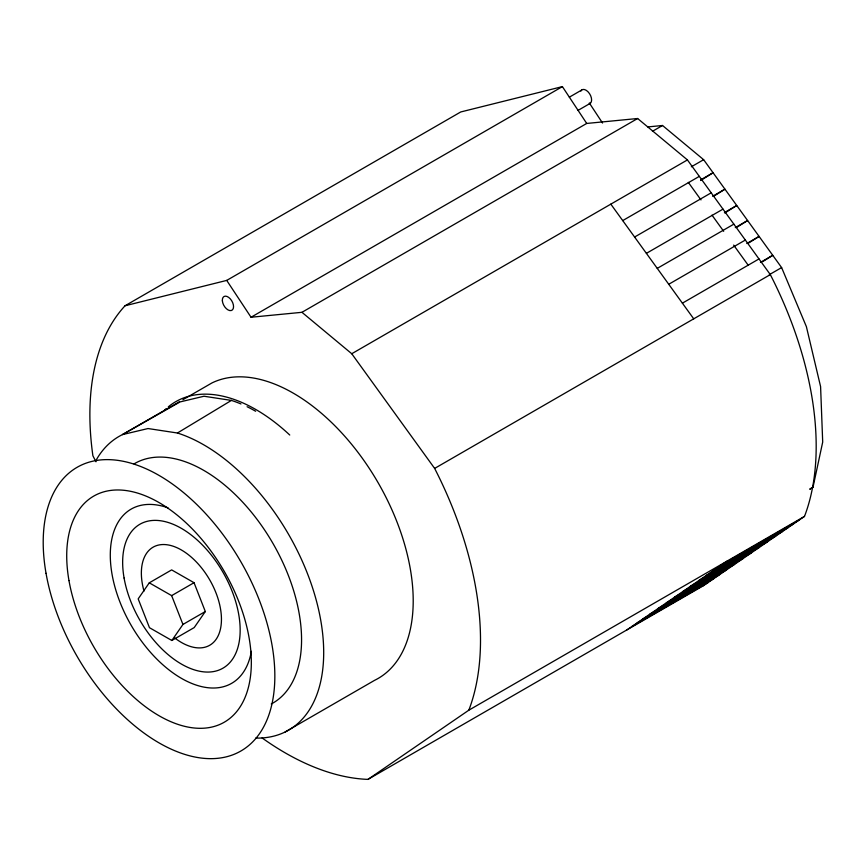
<?xml version="1.0" encoding="UTF-8"?>
<svg xmlns="http://www.w3.org/2000/svg" width="866" height="866" viewBox="0 0 866 866"><rect width="100%" height="100%" fill="white"/><g stroke="black" fill="none" stroke-linecap="round" stroke-linejoin="round"><path stroke-width="1.3" d="M810.251 489.084L813.022 487.179L822.7 442.061L820.589 386.604L806.387 326.644L781.619 267.583L703.636 159.69L662.522 125.494L647.811 126.923M149.277 582.829L138.181 598.871L149.472 627.698L171.847 640.483L194.222 627.569L205.318 611.526L194.038 582.699L171.652 569.904L149.277 582.829L171.652 595.624L182.942 624.451L171.847 640.483M262.117 737.962A276.211 159.474 60 0 0 367.974 779.389L468.82 710.196L804.492 516.396A276.211 159.474 60 0 0 770.318 274.609L687.431 159.918L637.636 118.512L586.715 123.448L251.032 317.248L226.719 280.411L125.05 305.763A276.211 159.474 60 0 0 92.889 455.765L95.974 461.773M627.06 629.809L727.895 560.616M367.974 779.389L703.647 585.589L804.492 516.396M700.724 180.496L713.064 172.735L700.756 179.836M713.562 196.333L724.95 189.178L712.642 196.29M724.874 212.949L736.739 205.491L724.431 212.592M736.674 227.39L747.607 220.516L735.299 227.628M748.018 243.378L759.092 236.418L746.784 243.519M762.61 261.673L772.743 255.308L760.435 262.409M95.541 461.242A169.574 97.901 60 0 1 122.463 434.602L148.043 428.54L177.422 433.011L231.406 400.417A158.24 91.363 60 0 1 240.986 403.957M125.05 305.763L460.734 111.963L562.391 86.611L586.715 123.448M226.719 280.411L562.391 86.611M569.341 97.176L581.649 90.064M578.055 110.372L590.363 103.271M251.032 317.248L301.953 312.312L637.636 118.512M179.435 401.716L122.463 434.602L180.128 401.9L203.997 396.238L231.406 400.417M182.921 399.702L211.986 382.924A169.574 97.901 60 0 1 381.419 488.597A169.574 97.901 60 0 1 374.61 680.319L285.098 731.997M652.455 131.307L662.522 125.494M301.953 312.312L351.748 353.729L687.431 159.918M691.328 166.792L703.636 159.69M622.719 220.592L699.317 176.372M634.605 237.035L711.202 192.815M646.393 253.348L722.991 209.128M657.251 268.373L733.848 224.153M668.747 284.265L745.345 240.044M171.652 595.624L194.038 582.699M682.397 303.165L758.995 258.934M769.311 274.684L781.619 267.583M468.82 710.196A276.211 159.474 60 0 0 434.645 468.419L770.318 274.609M182.942 624.451L205.318 611.526M809.667 489.117L813.022 487.179M722.406 564.383L799.004 520.163M716.907 568.161L793.505 523.941M711.408 571.928L788.006 527.708M705.909 575.706L782.507 531.475M699.133 580.361L775.73 536.13M690.538 586.25L767.135 542.029M682.906 591.489L759.504 547.269M674.636 597.161L751.233 552.941M666.322 602.866L742.92 558.646M658.041 608.549L734.639 564.329M649.727 614.254L726.325 570.034M642.583 619.158L719.181 574.937M637.159 622.881L713.757 578.661M631.563 626.724L708.161 582.493M688.329 182.39L700.984 199.905M712.004 215.147L723.673 231.298M733.654 245.1L748.094 265.072M610.833 204.149L693.731 318.84M351.748 353.729L434.645 468.419M589.335 103.011L602.541 123.037M251.367 651.297A100.575 58.065 60 0 1 177.368 675.87A100.575 58.065 60 0 1 110.447 560.681A100.575 58.065 60 0 1 168.026 507.844M580.88 91.06A7.935 4.579 60 0 1 589.54 93.68A7.935 4.579 60 0 1 589.302 103.812M703.647 585.589A276.211 159.474 60 0 1 693.569 584.821M143.994 591.11A56.626 32.691 60 0 1 174.001 546.511A56.626 32.691 60 0 1 221.447 618.995A56.626 32.691 60 0 1 174.586 637.841M134.046 463.895A138.289 79.845 60 0 1 273.45 544.292A138.289 79.845 60 0 1 271.253 703.982M164.453 410.343A160.502 92.673 60 0 1 166.348 408.546M168.307 406.847A160.502 92.673 60 0 1 289.753 435.024M247.091 406.717A158.24 91.363 60 0 1 255.643 411.253M177.422 433.011A169.574 97.901 60 0 1 317.032 603.18A169.574 97.901 60 0 1 255.719 738.081M68.977 580.588A130.539 75.364 60 0 0 221.62 723.619A130.539 75.364 60 0 0 186.471 523.226A130.539 75.364 60 0 0 68.977 580.588M124.087 578.044A83.093 47.976 60 0 0 221.252 669.082A83.093 47.976 60 0 0 198.877 541.531A83.093 47.976 60 0 0 124.087 578.044M222.367 300.838A7.935 4.579 60 0 0 231.233 310.537A7.935 4.579 60 0 0 230.237 298.802A7.935 4.579 60 0 0 222.367 300.838M46.039 573.314A163.793 94.567 60 0 0 237.565 752.77A163.793 94.567 60 0 0 193.464 501.338A163.793 94.567 60 0 0 46.039 573.314"/></g></svg>
